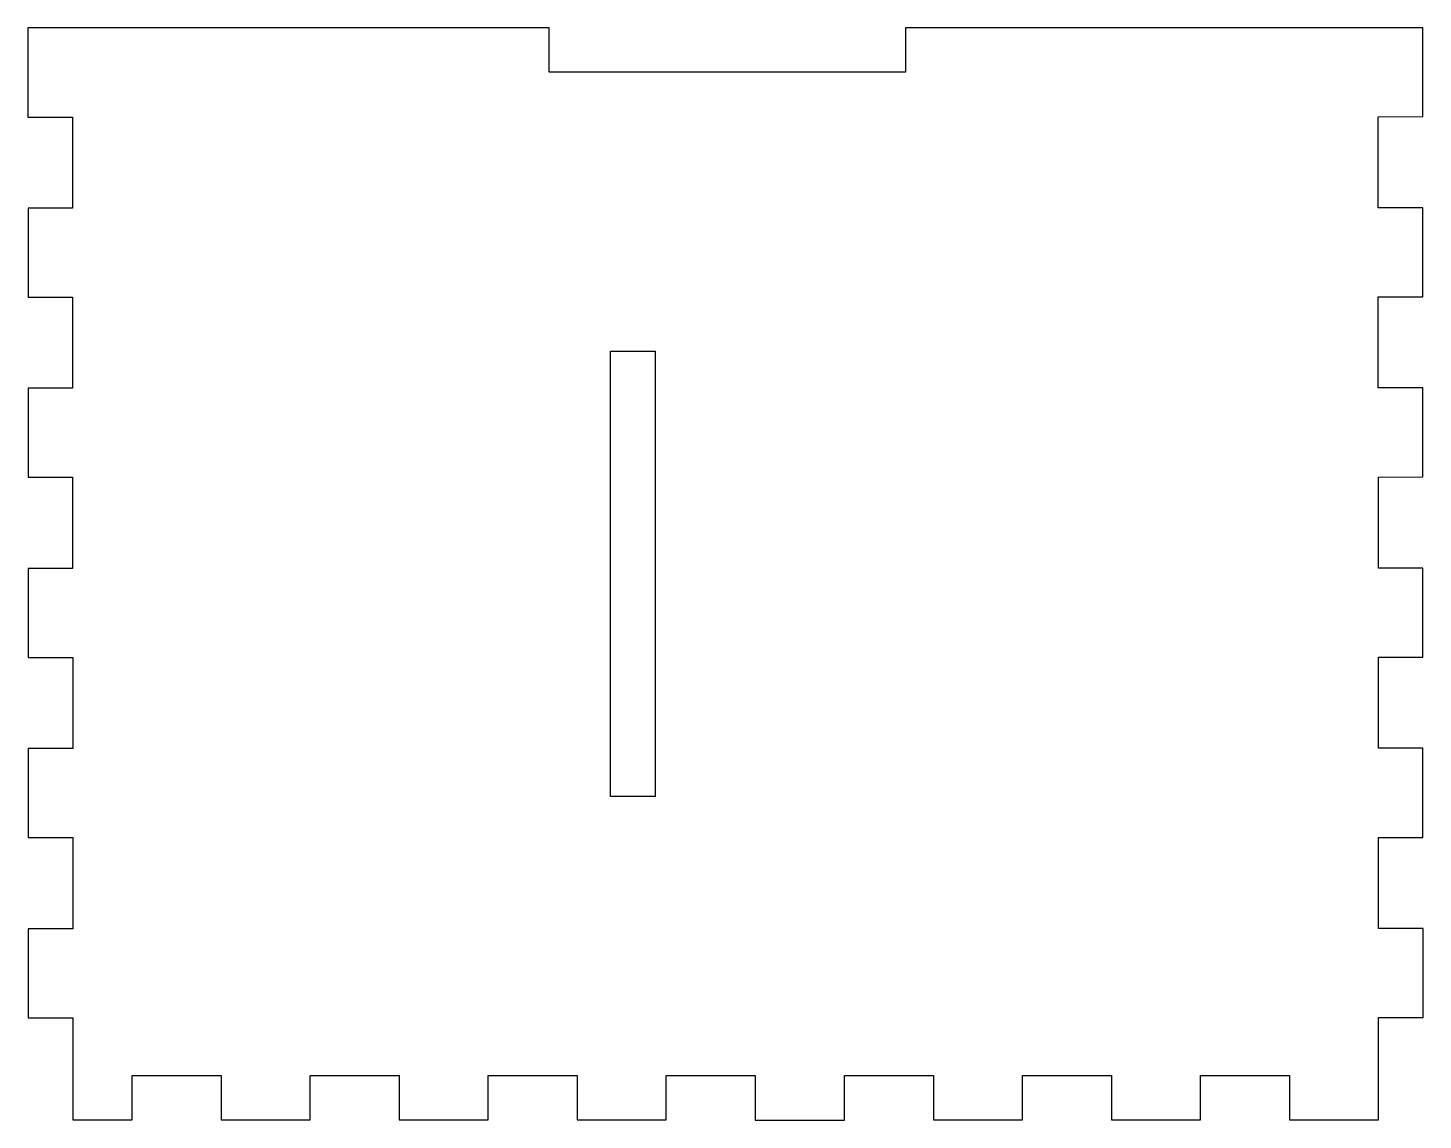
# Model space of a CAD drawing. Header units: millimetres. Extents: x -151 to 5, y 0 to 123.
import ezdxf

# ---------------------------------------------------------------- set-up
doc = ezdxf.new("R2010")
doc.units = ezdxf.units.MM
doc.layers.get('0').update_dxf_attribs({"linetype": 'CONTINUOUS'})

msp = doc.modelspace()

# ---------------------------------------------------------------- linework, layer by layer
for points in [[(-69.62, -0.02), (-59.62, -0.02), (-59.62, 5), (-49.62, 5), (-49.62, -0.01), (-39.62, -0.01), (-39.62, 5), (-29.62, 5), (-29.62, 0), (-29.62, 0), (-19.62, 0), (-19.62, 0.01), (-19.62, 5), (-9.62, 5), (-9.62, 0.01), (-9.62, 0), (0.38, 0), (0.37, 11.49), (5.37, 11.5), (5.37, 21.5), (0.37, 21.49), (0.36, 31.72), (5.36, 31.72), (5.36, 41.72), (0.36, 41.72), (0.36, 51.95), (5.36, 51.95), (5.35, 61.95), (0.35, 61.94), (0.35, 72.17), (5.35, 72.18), (5.34, 82.17), (0.34, 82.17), (0.34, 92.4), (5.34, 92.4), (5.33, 102.4), (0.33, 102.4), (0.33, 112.62), (5.33, 112.63), (5.33, 122.59), (-52.77, 122.59), (-52.77, 117.61), (-92.77, 117.61), (-92.77, 122.59), (-146.31, 122.59), (-146.31, 122.59), (-151.31, 122.59), (-151.31, 112.59), (-146.31, 112.59), (-146.3, 102.37), (-151.3, 102.37), (-151.3, 92.37), (-146.3, 92.37), (-146.3, 82.14), (-151.3, 82.14), (-151.29, 72.14), (-146.29, 72.14), (-146.29, 61.91), (-151.29, 61.91), (-151.28, 51.92), (-146.28, 51.92), (-146.28, 41.69), (-151.28, 41.69), (-151.28, 31.69), (-146.28, 31.69), (-146.27, 21.46), (-151.27, 21.46), (-151.27, 11.46), (-146.27, 11.46), (-146.26, 0), (-139.62, 0), (-139.62, 5), (-129.62, 5), (-129.62, 0), (-119.62, 0), (-119.62, 5), (-109.62, 5), (-109.62, 0), (-99.62, 0), (-99.62, 5), (-89.62, 5), (-89.62, 0), (-85.88, 0), (-85.88, 0), (-80.99, 0), (-80.99, 0), (-79.62, 0), (-79.62, 5), (-69.62, 5)], [(-85.88, 86.3), (-80.88, 86.3), (-80.88, 36.3), (-85.88, 36.3)]]:
    msp.add_lwpolyline(points, close=True)

doc.saveas('drawing.dxf')
